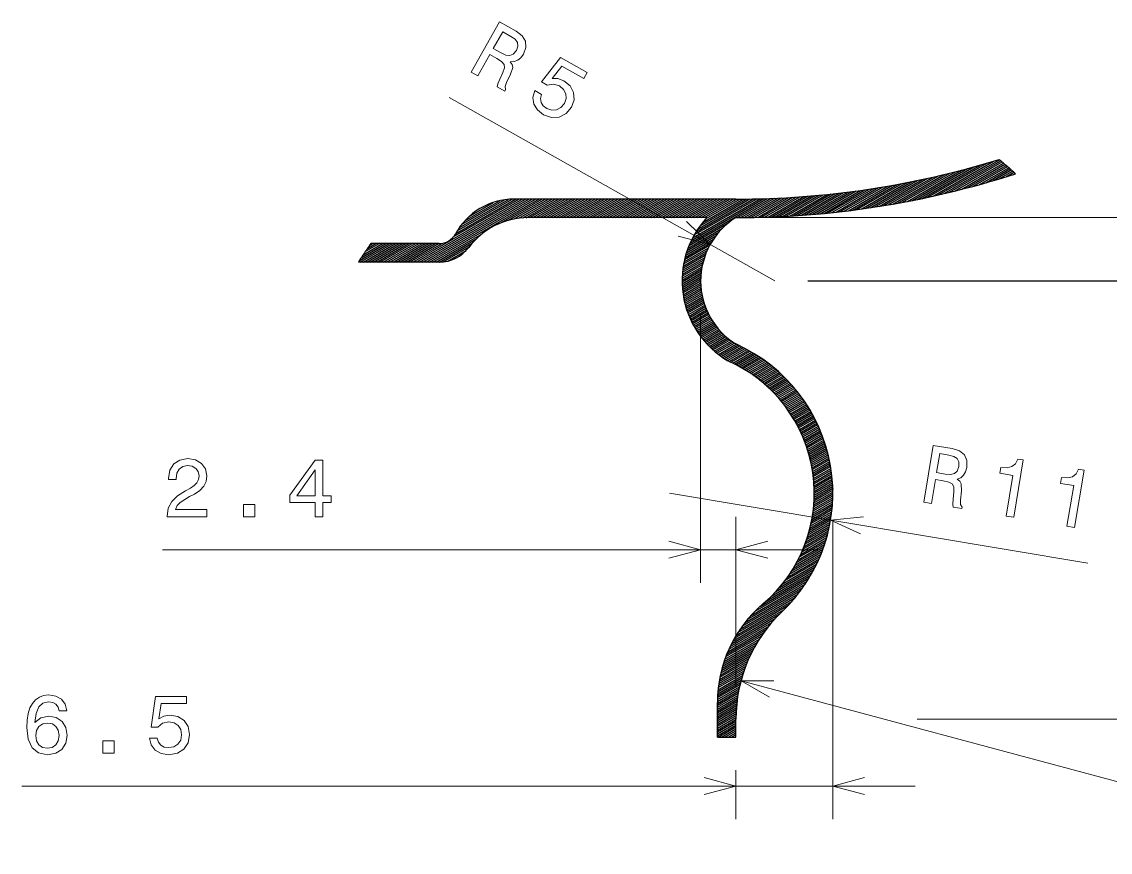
# Model space of a CAD drawing. Extents: x 25 to 410, y 10 to 284.
# Drawn here: x 284.3 to 350.3, y 74.7 to 125 of the extents above; entities that cross this region are included whole.
import ezdxf

# ---------------------------------------------------------------- set-up
doc = ezdxf.new("R2010")
doc.units = 0
doc.linetypes.add('DASHDOT', pattern=[18.5, 12, -3, 0.5, -3])
doc.layers.get('0').update_dxf_attribs({"linetype": 'CONTINUOUS'})
doc.layers.add('cotas', color=2, linetype='CONTINUOUS', lineweight=20)

msp = doc.modelspace()

# ---------------------------------------------------------------- linework, layer by layer
at = {"color": 7, "ltscale": 0.098629}
msp.add_line((338.572, 114.251), (341.988, 116.223), dxfattribs=at)
at = {"color": 7, "ltscale": 0.101001}
msp.add_line((338.879, 114.312), (342.378, 116.333), dxfattribs=at)
at = {"color": 7, "ltscale": 0.103259}
msp.add_line((339.197, 114.381), (342.774, 116.446), dxfattribs=at)
at = {"color": 7, "ltscale": 0.105909}
msp.add_line((339.52, 114.452), (343.189, 116.57), dxfattribs=at)
at = {"color": 7, "ltscale": 0.106564}
msp.add_line((339.843, 114.523), (343.534, 116.654), dxfattribs=at)
at = {"color": 7, "ltscale": 0.099203}
msp.add_line((340.18, 114.602), (343.616, 116.586), dxfattribs=at)
at = {"color": 7, "ltscale": 0.091748}
msp.add_line((340.52, 114.683), (343.698, 116.518), dxfattribs=at)
at = {"color": 7, "ltscale": 0.084227}
msp.add_line((340.862, 114.764), (343.779, 116.449), dxfattribs=at)
at = {"color": 7, "ltscale": 0.07619}
msp.add_line((341.221, 114.856), (343.86, 116.38), dxfattribs=at)
at = {"color": 7, "ltscale": 0.068131}
msp.add_line((341.581, 114.949), (343.941, 116.311), dxfattribs=at)
at = {"color": 7, "ltscale": 0.059758}
msp.add_line((341.951, 115.047), (344.021, 116.242), dxfattribs=at)
at = {"color": 7, "ltscale": 0.051036}
msp.add_line((342.333, 115.152), (344.101, 116.173), dxfattribs=at)
at = {"color": 7, "ltscale": 0.085004}
msp.add_line((336.239, 113.828), (339.184, 115.528), dxfattribs=at)
at = {"color": 7, "ltscale": 0.086442}
msp.add_line((336.52, 113.874), (339.514, 115.603), dxfattribs=at)
at = {"color": 7, "ltscale": 0.08788}
msp.add_line((336.8, 113.921), (339.844, 115.678), dxfattribs=at)
at = {"color": 7, "ltscale": 0.089516}
msp.add_line((337.081, 113.967), (340.182, 115.757), dxfattribs=at)
at = {"color": 7, "ltscale": 0.091096}
msp.add_line((337.374, 114.021), (340.529, 115.843), dxfattribs=at)
at = {"color": 7, "ltscale": 0.09267}
msp.add_line((337.667, 114.075), (340.877, 115.928), dxfattribs=at)
at = {"color": 7, "ltscale": 0.094742}
msp.add_line((337.96, 114.129), (341.242, 116.023), dxfattribs=at)
at = {"color": 7, "ltscale": 0.096568}
msp.add_line((338.264, 114.189), (341.61, 116.12), dxfattribs=at)
at = {"color": 7, "ltscale": 0.042258}
msp.add_line((342.716, 115.258), (344.18, 116.103), dxfattribs=at)
at = {"color": 7, "ltscale": 0.032795}
msp.add_line((343.123, 115.377), (344.259, 116.033), dxfattribs=at)
at = {"color": 7, "ltscale": 0.023329}
msp.add_line((343.529, 115.496), (344.338, 115.963), dxfattribs=at)
at = {"color": 7, "ltscale": 0.013156}
msp.add_line((343.96, 115.629), (344.416, 115.893), dxfattribs=at)
at = {"color": 7, "ltscale": 0.002832}
msp.add_line((344.395, 115.765), (344.493, 115.822), dxfattribs=at)
at = {"color": 7, "ltscale": 0.072453}
msp.add_line((333.143, 113.426), (335.652, 114.875), dxfattribs=at)
at = {"color": 7, "ltscale": 0.073408}
msp.add_line((333.386, 113.45), (335.928, 114.918), dxfattribs=at)
at = {"color": 7, "ltscale": 0.074197}
msp.add_line((333.634, 113.478), (336.204, 114.962), dxfattribs=at)
at = {"color": 7, "ltscale": 0.074987}
msp.add_line((333.883, 113.506), (336.48, 115.006), dxfattribs=at)
at = {"color": 7, "ltscale": 0.076071}
msp.add_line((334.131, 113.535), (336.767, 115.056), dxfattribs=at)
at = {"color": 7, "ltscale": 0.077047}
msp.add_line((334.385, 113.566), (337.054, 115.107), dxfattribs=at)
at = {"color": 7, "ltscale": 0.077893}
msp.add_line((334.644, 113.599), (337.342, 115.157), dxfattribs=at)
at = {"color": 7, "ltscale": 0.079032}
msp.add_line((334.902, 113.633), (337.64, 115.214), dxfattribs=at)
at = {"color": 7, "ltscale": 0.08025}
msp.add_line((335.16, 113.667), (337.94, 115.272), dxfattribs=at)
at = {"color": 7, "ltscale": 0.081202}
msp.add_line((335.428, 113.706), (338.241, 115.33), dxfattribs=at)
at = {"color": 7, "ltscale": 0.082459}
msp.add_line((335.697, 113.746), (338.553, 115.395), dxfattribs=at)
at = {"color": 7, "ltscale": 0.083779}
msp.add_line((335.966, 113.785), (338.868, 115.461), dxfattribs=at)
at = {"color": 7, "ltscale": 0.19125}
for p, q in [((307.975, 110.442), (314.6, 114.267)), ((308.175, 110.442), (314.8, 114.267)), ((308.375, 110.442), (315, 114.267)), ((308.775, 110.442), (315.4, 114.267)), ((308.975, 110.442), (315.6, 114.267))]:
    msp.add_line(p, q, dxfattribs=at)
at = {"color": 7, "ltscale": 0.191249}
msp.add_line((308.575, 110.442), (315.2, 114.267), dxfattribs=at)
at = {"color": 7, "ltscale": 0.114837}
msp.add_line((310.422, 111.97), (314.4, 114.267), dxfattribs=at)
at = {"color": 7, "ltscale": 0.105328}
msp.add_line((310.552, 112.161), (314.2, 114.267), dxfattribs=at)
at = {"color": 7, "ltscale": 0.09648}
msp.add_line((310.653, 112.335), (313.995, 114.264), dxfattribs=at)
at = {"color": 7, "ltscale": 0.086615}
msp.add_line((310.774, 112.52), (313.774, 114.252), dxfattribs=at)
at = {"color": 7, "ltscale": 0.075182}
msp.add_line((310.921, 112.72), (313.526, 114.224), dxfattribs=at)
at = {"color": 7, "ltscale": 0.072158}
msp.add_line((313.301, 112.824), (315.8, 114.267), dxfattribs=at)
at = {"color": 7, "ltscale": 0.064276}
msp.add_line((313.774, 112.982), (316, 114.267), dxfattribs=at)
at = {"color": 7, "ltscale": 0.336382}
msp.add_line((327.56, 114.267), (314.105, 114.267), dxfattribs=at)
at = {"color": 7, "ltscale": 0.060318}
msp.add_line((314.111, 113.061), (316.2, 114.267), dxfattribs=at)
at = {"color": 7, "ltscale": 0.058151}
msp.add_line((314.386, 113.104), (316.4, 114.267), dxfattribs=at)
at = {"color": 7, "ltscale": 0.056929}
msp.add_line((314.628, 113.129), (316.6, 114.267), dxfattribs=at)
at = {"color": 7, "ltscale": 0.056388}
msp.add_line((314.847, 113.139), (316.8, 114.267), dxfattribs=at)
at = {"color": 7, "ltscale": 0.05625}
for p, q in [((315.052, 113.142), (317, 114.267)), ((315.252, 113.142), (317.2, 114.267)), ((315.452, 113.142), (317.4, 114.267)), ((315.652, 113.142), (317.6, 114.267)), ((315.852, 113.142), (317.8, 114.267)), ((316.052, 113.142), (318, 114.267)), ((316.252, 113.142), (318.2, 114.267)), ((316.452, 113.142), (318.4, 114.267)), ((316.652, 113.142), (318.6, 114.267)), ((316.852, 113.142), (318.8, 114.267)), ((317.052, 113.142), (319, 114.267)), ((317.252, 113.142), (319.2, 114.267)), ((317.452, 113.142), (319.4, 114.267)), ((317.652, 113.142), (319.6, 114.267)), ((317.852, 113.142), (319.8, 114.267)), ((318.052, 113.142), (320, 114.267)), ((318.252, 113.142), (320.2, 114.267)), ((318.452, 113.142), (320.4, 114.267)), ((318.652, 113.142), (320.6, 114.267)), ((318.852, 113.142), (320.8, 114.267)), ((319.052, 113.142), (321, 114.267)), ((319.252, 113.142), (321.2, 114.267)), ((319.452, 113.142), (321.4, 114.267)), ((319.652, 113.142), (321.6, 114.267)), ((319.852, 113.142), (321.8, 114.267)), ((320.052, 113.142), (322, 114.267)), ((320.252, 113.142), (322.2, 114.267)), ((320.452, 113.142), (322.4, 114.267)), ((320.652, 113.142), (322.6, 114.267)), ((320.852, 113.142), (322.8, 114.267)), ((321.052, 113.142), (323, 114.267)), ((321.252, 113.142), (323.2, 114.267)), ((321.452, 113.142), (323.4, 114.267)), ((321.652, 113.142), (323.6, 114.267)), ((321.852, 113.142), (323.8, 114.267)), ((322.052, 113.142), (324, 114.267)), ((322.252, 113.142), (324.2, 114.267)), ((322.452, 113.142), (324.4, 114.267)), ((322.652, 113.142), (324.6, 114.267)), ((322.852, 113.142), (324.8, 114.267)), ((323.052, 113.142), (325, 114.267)), ((323.252, 113.142), (325.2, 114.267)), ((323.452, 113.142), (325.4, 114.267)), ((323.652, 113.142), (325.6, 114.267)), ((323.852, 113.142), (325.8, 114.267)), ((324.052, 113.142), (326, 114.267)), ((324.252, 113.142), (326.2, 114.267)), ((324.452, 113.142), (326.4, 114.267)), ((324.652, 113.142), (326.6, 114.267)), ((324.852, 113.142), (326.8, 114.267)), ((325.052, 113.142), (327, 114.267)), ((325.252, 113.142), (327.2, 114.267)), ((325.452, 113.142), (327.4, 114.267)), ((304.775, 110.442), (306.724, 111.567)), ((304.975, 110.442), (306.924, 111.567)), ((305.175, 110.442), (307.124, 111.567)), ((305.375, 110.442), (307.324, 111.567)), ((305.575, 110.442), (307.524, 111.567)), ((305.775, 110.442), (307.724, 111.567)), ((305.975, 110.442), (307.924, 111.567)), ((306.175, 110.442), (308.124, 111.567)), ((306.375, 110.442), (308.324, 111.567)), ((306.575, 110.442), (308.524, 111.567)), ((306.775, 110.442), (308.724, 111.567)), ((306.975, 110.442), (308.924, 111.567)), ((307.175, 110.442), (309.124, 111.567)), ((307.375, 110.442), (309.324, 111.567)), ((307.575, 110.442), (309.524, 111.567))]:
    msp.add_line(p, q, dxfattribs=at)
at = {"color": 7, "ltscale": 0.134923}
msp.add_line((324.785, 111.603), (329.459, 114.301), dxfattribs=at)
at = {"color": 7, "ltscale": 0.126722}
msp.add_line((324.858, 111.76), (329.247, 114.294), dxfattribs=at)
at = {"color": 7, "ltscale": 0.118308}
msp.add_line((324.94, 111.923), (329.038, 114.289), dxfattribs=at)
at = {"color": 7, "ltscale": 0.109583}
msp.add_line((325.033, 112.092), (328.829, 114.284), dxfattribs=at)
at = {"color": 7, "ltscale": 0.100583}
msp.add_line((325.136, 112.267), (328.62, 114.279), dxfattribs=at)
at = {"color": 7, "ltscale": 0.091194}
msp.add_line((325.254, 112.45), (328.413, 114.274), dxfattribs=at)
at = {"color": 7, "ltscale": 0.081331}
msp.add_line((325.392, 112.646), (328.21, 114.273), dxfattribs=at)
at = {"color": 7, "ltscale": 0.070798}
msp.add_line((325.554, 112.855), (328.007, 114.271), dxfattribs=at)
at = {"color": 7, "ltscale": 0.056267}
msp.add_line((325.652, 113.142), (327.601, 114.268), dxfattribs=at)
at = {"color": 7, "ltscale": 0.059296}
msp.add_line((325.75, 113.083), (327.804, 114.269), dxfattribs=at)
at = {"color": 7, "ltscale": 0.058358}
msp.add_line((327.653, 113.143), (329.675, 114.31), dxfattribs=at)
at = {"color": 7, "ltscale": 0.058717}
msp.add_line((327.856, 113.145), (329.89, 114.319), dxfattribs=at)
at = {"color": 7, "ltscale": 0.059076}
msp.add_line((328.059, 113.147), (330.106, 114.328), dxfattribs=at)
at = {"color": 7, "ltscale": 0.059493}
msp.add_line((328.262, 113.148), (330.323, 114.338), dxfattribs=at)
at = {"color": 7, "ltscale": 0.060053}
msp.add_line((328.465, 113.15), (330.546, 114.351), dxfattribs=at)
at = {"color": 7, "ltscale": 0.060474}
msp.add_line((328.673, 113.155), (330.768, 114.364), dxfattribs=at)
at = {"color": 7, "ltscale": 0.06085}
msp.add_line((328.883, 113.16), (330.991, 114.377), dxfattribs=at)
at = {"color": 7, "ltscale": 0.061278}
msp.add_line((329.092, 113.165), (331.215, 114.391), dxfattribs=at)
at = {"color": 7, "ltscale": 0.061865}
msp.add_line((329.301, 113.171), (331.445, 114.408), dxfattribs=at)
at = {"color": 7, "ltscale": 0.062419}
msp.add_line((329.512, 113.177), (331.674, 114.425), dxfattribs=at)
at = {"color": 7, "ltscale": 0.062811}
msp.add_line((329.728, 113.186), (331.904, 114.443), dxfattribs=at)
at = {"color": 7, "ltscale": 0.063282}
msp.add_line((329.944, 113.196), (332.137, 114.461), dxfattribs=at)
at = {"color": 7, "ltscale": 0.063902}
msp.add_line((330.161, 113.205), (332.374, 114.483), dxfattribs=at)
at = {"color": 7, "ltscale": 0.064521}
msp.add_line((330.377, 113.214), (332.612, 114.505), dxfattribs=at)
at = {"color": 7, "ltscale": 0.064984}
msp.add_line((330.599, 113.227), (332.85, 114.527), dxfattribs=at)
at = {"color": 7, "ltscale": 0.065536}
msp.add_line((330.822, 113.24), (333.092, 114.551), dxfattribs=at)
at = {"color": 7, "ltscale": 0.066192}
msp.add_line((331.045, 113.254), (333.338, 114.578), dxfattribs=at)
at = {"color": 7, "ltscale": 0.066847}
msp.add_line((331.269, 113.268), (333.585, 114.604), dxfattribs=at)
at = {"color": 7, "ltscale": 0.067396}
msp.add_line((331.496, 113.283), (333.831, 114.631), dxfattribs=at)
at = {"color": 7, "ltscale": 0.068077}
msp.add_line((331.727, 113.301), (334.086, 114.663), dxfattribs=at)
at = {"color": 7, "ltscale": 0.068772}
msp.add_line((331.958, 113.319), (334.341, 114.695), dxfattribs=at)
at = {"color": 7, "ltscale": 0.069467}
msp.add_line((332.19, 113.337), (334.596, 114.727), dxfattribs=at)
at = {"color": 7, "ltscale": 0.070206}
msp.add_line((332.424, 113.357), (334.856, 114.761), dxfattribs=at)
at = {"color": 7, "ltscale": 0.070946}
msp.add_line((332.663, 113.38), (335.121, 114.799), dxfattribs=at)
at = {"color": 7, "ltscale": 0.071686}
msp.add_line((332.903, 113.403), (335.386, 114.836), dxfattribs=at)
at = {"color": 7, "ltscale": 0.061182}
msp.add_line((311.116, 112.948), (313.235, 114.172), dxfattribs=at)
at = {"color": 7, "ltscale": 0.042342}
msp.add_line((311.389, 113.221), (312.855, 114.068), dxfattribs=at)
at = {"color": 7, "ltscale": 0.271049}
msp.add_line((325.802, 113.142), (314.96, 113.142), dxfattribs=at)
at = {"color": 7, "ltscale": 0.055305}
msp.add_line((324.607, 111.153), (326.522, 112.259), dxfattribs=at)
at = {"color": 7, "ltscale": 0.060493}
msp.add_line((324.661, 111.3), (326.756, 112.51), dxfattribs=at)
at = {"color": 7, "ltscale": 0.069634}
msp.add_line((324.717, 111.448), (327.13, 112.841), dxfattribs=at)
at = {"color": 7, "ltscale": 0.052216}
msp.add_line((304.715, 110.523), (306.524, 111.567), dxfattribs=at)
at = {"color": 7, "ltscale": 0.043033}
msp.add_line((304.833, 110.707), (306.324, 111.567), dxfattribs=at)
at = {"color": 7, "ltscale": 0.03375}
msp.add_line((304.955, 110.892), (306.124, 111.567), dxfattribs=at)
at = {"color": 7, "ltscale": 0.024359}
msp.add_line((305.08, 111.08), (305.924, 111.567), dxfattribs=at)
at = {"color": 7, "ltscale": 0.014855}
msp.add_line((305.209, 111.27), (305.724, 111.567), dxfattribs=at)
at = {"color": 7, "ltscale": 0.005232}
msp.add_line((305.343, 111.463), (305.524, 111.567), dxfattribs=at)
at = {"color": 7, "ltscale": 0.103601}
msp.add_line((309.56, 111.567), (305.416, 111.567), dxfattribs=at)
at = {"color": 7, "ltscale": 0.057088}
msp.add_line((307.775, 110.442), (309.753, 111.584), dxfattribs=at)
at = {"color": 7, "ltscale": 0.0864}
msp.add_line((309.175, 110.442), (312.168, 112.17), dxfattribs=at)
at = {"color": 7, "ltscale": 0.069785}
msp.add_line((309.375, 110.442), (311.793, 111.838), dxfattribs=at)
at = {"color": 7, "ltscale": 0.057271}
msp.add_line((309.576, 110.443), (311.56, 111.588), dxfattribs=at)
at = {"color": 7, "ltscale": 0.04623}
msp.add_line((324.48, 110.734), (326.081, 111.658), dxfattribs=at)
at = {"color": 7, "ltscale": 0.048646}
msp.add_line((324.517, 110.87), (326.202, 111.843), dxfattribs=at)
at = {"color": 7, "ltscale": 0.051537}
msp.add_line((324.56, 111.011), (326.345, 112.042), dxfattribs=at)
at = {"color": 7, "ltscale": 0.045719}
msp.add_line((309.798, 110.455), (311.382, 111.37), dxfattribs=at)
at = {"color": 7, "ltscale": 0.032048}
msp.add_line((310.083, 110.504), (311.193, 111.145), dxfattribs=at)
at = {"color": 7, "ltscale": 0.03996}
msp.add_line((324.369, 110.208), (325.753, 111.007), dxfattribs=at)
at = {"color": 7, "ltscale": 0.04126}
msp.add_line((324.39, 110.335), (325.819, 111.16), dxfattribs=at)
at = {"color": 7, "ltscale": 0.042693}
msp.add_line((324.417, 110.466), (325.896, 111.32), dxfattribs=at)
at = {"color": 7, "ltscale": 0.04435}
msp.add_line((324.446, 110.598), (325.982, 111.485), dxfattribs=at)
at = {"color": 7, "ltscale": 0.12241}
msp.add_line((309.56, 110.442), (304.664, 110.442), dxfattribs=at)
at = {"color": 7, "ltscale": 0.035469}
msp.add_line((324.304, 109.593), (325.533, 110.302), dxfattribs=at)
at = {"color": 7, "ltscale": 0.036167}
msp.add_line((324.311, 109.712), (325.564, 110.436), dxfattribs=at)
at = {"color": 7, "ltscale": 0.037022}
msp.add_line((324.321, 109.833), (325.603, 110.574), dxfattribs=at)
at = {"color": 7, "ltscale": 0.037821}
msp.add_line((324.334, 109.957), (325.645, 110.713), dxfattribs=at)
at = {"color": 7, "ltscale": 0.038931}
msp.add_line((324.348, 110.08), (325.697, 110.859), dxfattribs=at)
at = {"color": 7, "ltscale": 0.034193}
msp.add_line((324.297, 109.358), (325.482, 110.042), dxfattribs=at)
at = {"color": 7, "ltscale": 0.033646}
msp.add_line((324.297, 109.242), (325.462, 109.915), dxfattribs=at)
at = {"color": 7, "ltscale": 0.034808}
msp.add_line((324.298, 109.474), (325.504, 110.17), dxfattribs=at)
at = {"color": 7, "ltscale": 0.033142}
msp.add_line((324.3, 109.128), (325.448, 109.791), dxfattribs=at)
at = {"color": 7, "ltscale": 0.032632}
msp.add_line((324.305, 109.016), (325.435, 109.668), dxfattribs=at)
at = {"color": 7, "ltscale": 0.032272}
msp.add_line((324.311, 108.904), (325.429, 109.549), dxfattribs=at)
at = {"color": 7, "ltscale": 0.031786}
msp.add_line((324.321, 108.794), (325.422, 109.43), dxfattribs=at)
at = {"color": 7, "ltscale": 0.031493}
msp.add_line((324.331, 108.685), (325.422, 109.315), dxfattribs=at)
at = {"color": 7, "ltscale": 0.031117}
msp.add_line((324.345, 108.577), (325.423, 109.199), dxfattribs=at)
at = {"color": 7, "ltscale": 0.030809}
msp.add_line((324.36, 108.471), (325.428, 109.087), dxfattribs=at)
at = {"color": 7, "ltscale": 0.03056}
msp.add_line((324.376, 108.364), (325.435, 108.975), dxfattribs=at)
at = {"color": 7}
msp.add_line((331.92, 109.311), (371.465, 109.311), dxfattribs=at)
at = {"color": 7, "ltscale": 0.030235}
msp.add_line((324.396, 108.26), (325.444, 108.865), dxfattribs=at)
at = {"color": 7, "ltscale": 0.030019}
msp.add_line((324.417, 108.157), (325.457, 108.757), dxfattribs=at)
at = {"color": 7, "ltscale": 0.029773}
msp.add_line((324.438, 108.054), (325.47, 108.649), dxfattribs=at)
at = {"color": 7, "ltscale": 0.02957}
msp.add_line((324.464, 107.953), (325.488, 108.544), dxfattribs=at)
at = {"color": 7, "ltscale": 0.029382}
msp.add_line((324.489, 107.852), (325.507, 108.44), dxfattribs=at)
at = {"color": 7, "ltscale": 0.029205}
msp.add_line((324.517, 107.752), (325.528, 108.337), dxfattribs=at)
at = {"color": 7, "ltscale": 0.029042}
msp.add_line((324.547, 107.654), (325.553, 108.235), dxfattribs=at)
at = {"color": 7, "ltscale": 0.028878}
msp.add_line((324.577, 107.556), (325.577, 108.134), dxfattribs=at)
at = {"color": 7, "ltscale": 0.028774}
msp.add_line((324.61, 107.46), (325.607, 108.036), dxfattribs=at)
at = {"color": 7, "ltscale": 0.028634}
msp.add_line((324.645, 107.365), (325.637, 107.937), dxfattribs=at)
at = {"color": 7, "ltscale": 0.028549}
msp.add_line((324.68, 107.269), (325.669, 107.84), dxfattribs=at)
at = {"color": 7, "ltscale": 0.028455}
msp.add_line((324.718, 107.176), (325.704, 107.745), dxfattribs=at)
at = {"color": 7, "ltscale": 0.028337}
msp.add_line((324.757, 107.083), (325.739, 107.65), dxfattribs=at)
at = {"color": 7, "ltscale": 0.028332}
msp.add_line((324.797, 106.99), (325.778, 107.557), dxfattribs=at)
at = {"color": 7, "ltscale": 0.02824}
msp.add_line((324.84, 106.9), (325.818, 107.465), dxfattribs=at)
at = {"color": 7, "ltscale": 0.028165}
msp.add_line((324.884, 106.81), (325.86, 107.373), dxfattribs=at)
at = {"color": 7, "ltscale": 0.028202}
msp.add_line((324.928, 106.72), (325.905, 107.284), dxfattribs=at)
at = {"color": 7, "ltscale": 0.028122}
for p, q in [((324.976, 106.632), (325.95, 107.195)), ((330.864, 101.256), (331.838, 101.818))]:
    msp.add_line(p, q, dxfattribs=at)
at = {"color": 7, "ltscale": 0.028121}
msp.add_line((325.024, 106.545), (325.999, 107.107), dxfattribs=at)
at = {"color": 7, "ltscale": 0.02816}
msp.add_line((325.074, 106.457), (326.049, 107.021), dxfattribs=at)
at = {"color": 7, "ltscale": 0.0281}
msp.add_line((325.126, 106.372), (326.1, 106.934), dxfattribs=at)
at = {"color": 7, "ltscale": 0.028171}
msp.add_line((325.179, 106.287), (326.155, 106.851), dxfattribs=at)
at = {"color": 7, "ltscale": 0.028212}
msp.add_line((325.233, 106.203), (326.21, 106.767), dxfattribs=at)
at = {"color": 7, "ltscale": 0.02821}
msp.add_line((325.29, 106.121), (326.267, 106.685), dxfattribs=at)
at = {"color": 7, "ltscale": 0.028313}
msp.add_line((325.347, 106.038), (326.328, 106.604), dxfattribs=at)
at = {"color": 7, "ltscale": 0.028356}
msp.add_line((325.406, 105.957), (326.389, 106.524), dxfattribs=at)
at = {"color": 7, "ltscale": 0.028432}
msp.add_line((325.468, 105.877), (326.453, 106.445), dxfattribs=at)
at = {"color": 7, "ltscale": 0.028557}
for p, q in [((325.529, 105.797), (326.519, 106.368)), ((330.196, 102.14), (331.185, 102.711))]:
    msp.add_line(p, q, dxfattribs=at)
at = {"color": 7, "ltscale": 0.028612}
msp.add_line((325.594, 105.719), (326.585, 106.291), dxfattribs=at)
at = {"color": 7, "ltscale": 0.028759}
msp.add_line((325.66, 105.641), (326.656, 106.216), dxfattribs=at)
at = {"color": 7, "ltscale": 0.028905}
msp.add_line((325.726, 105.564), (326.727, 106.142), dxfattribs=at)
at = {"color": 7, "ltscale": 0.029028}
msp.add_line((325.796, 105.489), (326.801, 106.069), dxfattribs=at)
at = {"color": 7, "ltscale": 0.029197}
msp.add_line((325.866, 105.414), (326.878, 105.998), dxfattribs=at)
at = {"color": 7, "ltscale": 0.029373}
msp.add_line((325.937, 105.339), (326.954, 105.927), dxfattribs=at)
at = {"color": 7, "ltscale": 0.029566}
msp.add_line((326.013, 105.268), (327.037, 105.859), dxfattribs=at)
at = {"color": 7, "ltscale": 0.029762}
msp.add_line((326.088, 105.196), (327.119, 105.791), dxfattribs=at)
at = {"color": 7, "ltscale": 0.030018}
msp.add_line((326.165, 105.124), (327.204, 105.725), dxfattribs=at)
at = {"color": 7, "ltscale": 0.030242}
msp.add_line((326.245, 105.055), (327.293, 105.66), dxfattribs=at)
at = {"color": 7, "ltscale": 0.030495}
msp.add_line((326.325, 104.986), (327.382, 105.596), dxfattribs=at)
at = {"color": 7, "ltscale": 0.03082}
msp.add_line((326.408, 104.919), (327.476, 105.535), dxfattribs=at)
at = {"color": 7, "ltscale": 0.031079}
msp.add_line((326.494, 104.852), (327.57, 105.474), dxfattribs=at)
at = {"color": 7, "ltscale": 0.031678}
msp.add_line((326.579, 104.786), (327.676, 105.42), dxfattribs=at)
at = {"color": 7, "ltscale": 0.032225}
msp.add_line((326.669, 104.723), (327.785, 105.367), dxfattribs=at)
at = {"color": 7, "ltscale": 0.032751}
msp.add_line((326.76, 104.66), (327.894, 105.315), dxfattribs=at)
at = {"color": 7, "ltscale": 0.033236}
msp.add_line((326.852, 104.597), (328.003, 105.262), dxfattribs=at)
at = {"color": 7, "ltscale": 0.033558}
msp.add_line((326.948, 104.538), (328.111, 105.209), dxfattribs=at)
at = {"color": 7, "ltscale": 0.033728}
msp.add_line((327.044, 104.478), (328.213, 105.152), dxfattribs=at)
at = {"color": 7, "ltscale": 0.033611}
msp.add_line((327.151, 104.423), (328.315, 105.096), dxfattribs=at)
at = {"color": 7, "ltscale": 0.03339}
msp.add_line((327.26, 104.371), (328.417, 105.039), dxfattribs=at)
at = {"color": 7, "ltscale": 0.03317}
msp.add_line((327.37, 104.319), (328.519, 104.983), dxfattribs=at)
at = {"color": 7, "ltscale": 0.03286}
msp.add_line((327.48, 104.267), (328.618, 104.924), dxfattribs=at)
at = {"color": 7, "ltscale": 0.03257}
msp.add_line((327.586, 104.213), (328.714, 104.864), dxfattribs=at)
at = {"color": 7, "ltscale": 0.03237}
msp.add_line((327.688, 104.157), (328.809, 104.804), dxfattribs=at)
at = {"color": 7, "ltscale": 0.03217}
msp.add_line((327.791, 104.1), (328.905, 104.744), dxfattribs=at)
at = {"color": 7, "ltscale": 0.03197}
msp.add_line((327.893, 104.044), (329.001, 104.683), dxfattribs=at)
at = {"color": 7, "ltscale": 0.031713}
msp.add_line((327.995, 103.987), (329.093, 104.621), dxfattribs=at)
at = {"color": 7, "ltscale": 0.031529}
msp.add_line((328.091, 103.927), (329.183, 104.558), dxfattribs=at)
at = {"color": 7, "ltscale": 0.031347}
msp.add_line((328.187, 103.867), (329.272, 104.494), dxfattribs=at)
at = {"color": 7, "ltscale": 0.031165}
msp.add_line((328.283, 103.807), (329.362, 104.43), dxfattribs=at)
at = {"color": 7, "ltscale": 0.030982}
msp.add_line((328.379, 103.747), (329.452, 104.366), dxfattribs=at)
at = {"color": 7, "ltscale": 0.030846}
msp.add_line((328.47, 103.684), (329.538, 104.301), dxfattribs=at)
at = {"color": 7, "ltscale": 0.030677}
msp.add_line((328.56, 103.62), (329.622, 104.234), dxfattribs=at)
at = {"color": 7, "ltscale": 0.03051}
msp.add_line((328.649, 103.557), (329.706, 104.167), dxfattribs=at)
at = {"color": 7, "ltscale": 0.030342}
msp.add_line((328.739, 103.493), (329.79, 104.1), dxfattribs=at)
at = {"color": 7, "ltscale": 0.030197}
msp.add_line((328.828, 103.429), (329.874, 104.033), dxfattribs=at)
at = {"color": 7, "ltscale": 0.030139}
msp.add_line((328.912, 103.362), (329.956, 103.965), dxfattribs=at)
at = {"color": 7, "ltscale": 0.029985}
msp.add_line((328.996, 103.295), (330.035, 103.895), dxfattribs=at)
at = {"color": 7, "ltscale": 0.02983}
msp.add_line((329.08, 103.228), (330.113, 103.824), dxfattribs=at)
at = {"color": 7, "ltscale": 0.029674}
msp.add_line((329.164, 103.161), (330.191, 103.754), dxfattribs=at)
at = {"color": 7, "ltscale": 0.029585}
msp.add_line((329.245, 103.092), (330.27, 103.684), dxfattribs=at)
at = {"color": 7, "ltscale": 0.029576}
msp.add_line((329.323, 103.022), (330.348, 103.614), dxfattribs=at)
at = {"color": 7, "ltscale": 0.029431}
msp.add_line((329.401, 102.952), (330.421, 103.54), dxfattribs=at)
at = {"color": 7, "ltscale": 0.029287}
msp.add_line((329.48, 102.881), (330.494, 103.467), dxfattribs=at)
at = {"color": 7, "ltscale": 0.029141}
msp.add_line((329.558, 102.811), (330.567, 103.394), dxfattribs=at)
at = {"color": 7, "ltscale": 0.029089}
msp.add_line((329.633, 102.739), (330.641, 103.321), dxfattribs=at)
at = {"color": 7, "ltscale": 0.029101}
msp.add_line((329.706, 102.665), (330.714, 103.247), dxfattribs=at)
at = {"color": 7, "ltscale": 0.029002}
msp.add_line((329.778, 102.592), (330.783, 103.172), dxfattribs=at)
at = {"color": 7, "ltscale": 0.028866}
msp.add_line((329.851, 102.519), (330.851, 103.096), dxfattribs=at)
at = {"color": 7, "ltscale": 0.02873}
msp.add_line((329.924, 102.445), (330.919, 103.02), dxfattribs=at)
at = {"color": 7, "ltscale": 0.028699}
msp.add_line((329.993, 102.37), (330.987, 102.944), dxfattribs=at)
at = {"color": 7, "ltscale": 0.028717}
msp.add_line((330.061, 102.293), (331.055, 102.867), dxfattribs=at)
at = {"color": 7, "ltscale": 0.028684}
msp.add_line((330.128, 102.217), (331.122, 102.79), dxfattribs=at)
at = {"color": 7, "ltscale": 0.028429}
msp.add_line((330.263, 102.064), (331.248, 102.632), dxfattribs=at)
at = {"color": 7, "ltscale": 0.028406}
msp.add_line((330.327, 101.985), (331.311, 102.553), dxfattribs=at)
at = {"color": 7, "ltscale": 0.028428}
msp.add_line((330.389, 101.905), (331.374, 102.474), dxfattribs=at)
at = {"color": 7, "ltscale": 0.028449}
msp.add_line((330.451, 101.826), (331.437, 102.395), dxfattribs=at)
at = {"color": 7, "ltscale": 0.028348}
msp.add_line((330.514, 101.746), (331.496, 102.313), dxfattribs=at)
at = {"color": 7, "ltscale": 0.028228}
msp.add_line((330.576, 101.667), (331.554, 102.231), dxfattribs=at)
at = {"color": 7, "ltscale": 0.028208}
msp.add_line((330.635, 101.585), (331.612, 102.15), dxfattribs=at)
at = {"color": 7, "ltscale": 0.028233}
msp.add_line((330.692, 101.503), (331.67, 102.068), dxfattribs=at)
at = {"color": 7, "ltscale": 0.028259}
msp.add_line((330.749, 101.421), (331.728, 101.986), dxfattribs=at)
at = {"color": 7, "ltscale": 0.028237}
msp.add_line((330.807, 101.338), (331.785, 101.903), dxfattribs=at)
at = {"color": 7, "ltscale": 0.028098}
msp.add_line((330.918, 101.172), (331.891, 101.733), dxfattribs=at)
at = {"color": 7, "ltscale": 0.028128}
msp.add_line((330.97, 101.086), (331.945, 101.649), dxfattribs=at)
at = {"color": 7, "ltscale": 0.028158}
msp.add_line((331.022, 101.001), (331.998, 101.564), dxfattribs=at)
at = {"color": 7, "ltscale": 0.028187}
msp.add_line((331.075, 100.916), (332.051, 101.479), dxfattribs=at)
at = {"color": 7, "ltscale": 0.028107}
msp.add_line((331.127, 100.83), (332.101, 101.392), dxfattribs=at)
at = {"color": 7, "ltscale": 0.028077}
msp.add_line((331.176, 100.743), (332.149, 101.305), dxfattribs=at)
at = {"color": 7, "ltscale": 0.028112}
msp.add_line((331.224, 100.655), (332.197, 101.217), dxfattribs=at)
at = {"color": 7, "ltscale": 0.028146}
msp.add_line((331.271, 100.567), (332.246, 101.13), dxfattribs=at)
at = {"color": 7, "ltscale": 0.028181}
msp.add_line((331.318, 100.479), (332.294, 101.042), dxfattribs=at)
at = {"color": 7, "ltscale": 0.028179}
msp.add_line((331.365, 100.391), (332.341, 100.954), dxfattribs=at)
at = {"color": 7, "ltscale": 0.028145}
msp.add_line((331.41, 100.301), (332.385, 100.864), dxfattribs=at)
at = {"color": 7, "ltscale": 0.028184}
msp.add_line((331.452, 100.21), (332.428, 100.773), dxfattribs=at)
at = {"color": 7, "ltscale": 0.028222}
msp.add_line((331.494, 100.119), (332.472, 100.683), dxfattribs=at)
at = {"color": 7, "ltscale": 0.028262}
msp.add_line((331.537, 100.028), (332.516, 100.593), dxfattribs=at)
at = {"color": 7, "ltscale": 0.028301}
msp.add_line((331.579, 99.936), (332.559, 100.502), dxfattribs=at)
at = {"color": 7, "ltscale": 0.028302}
msp.add_line((331.619, 99.844), (332.599, 100.41), dxfattribs=at)
at = {"color": 7, "ltscale": 0.028347}
msp.add_line((331.656, 99.75), (332.638, 100.317), dxfattribs=at)
at = {"color": 7, "ltscale": 0.02839}
msp.add_line((331.693, 99.656), (332.676, 100.224), dxfattribs=at)
at = {"color": 7, "ltscale": 0.028435}
msp.add_line((331.73, 99.562), (332.715, 100.131), dxfattribs=at)
at = {"color": 7, "ltscale": 0.028479}
msp.add_line((331.767, 99.468), (332.754, 100.037), dxfattribs=at)
at = {"color": 7, "ltscale": 0.028553}
msp.add_line((331.802, 99.373), (332.791, 99.944), dxfattribs=at)
at = {"color": 7, "ltscale": 0.028603}
msp.add_line((331.834, 99.276), (332.825, 99.848), dxfattribs=at)
at = {"color": 7, "ltscale": 0.028653}
msp.add_line((331.866, 99.178), (332.859, 99.752), dxfattribs=at)
at = {"color": 7, "ltscale": 0.028703}
msp.add_line((331.898, 99.081), (332.892, 99.656), dxfattribs=at)
at = {"color": 7, "ltscale": 0.028753}
msp.add_line((331.93, 98.984), (332.926, 99.56), dxfattribs=at)
at = {"color": 7, "ltscale": 0.028873}
msp.add_line((331.959, 98.886), (332.96, 99.463), dxfattribs=at)
at = {"color": 7, "ltscale": 0.028961}
msp.add_line((331.986, 98.786), (332.989, 99.365), dxfattribs=at)
at = {"color": 7, "ltscale": 0.029016}
msp.add_line((332.013, 98.686), (333.018, 99.266), dxfattribs=at)
at = {"color": 7, "ltscale": 0.029073}
msp.add_line((332.039, 98.586), (333.046, 99.167), dxfattribs=at)
at = {"color": 7, "ltscale": 0.029128}
msp.add_line((332.066, 98.486), (333.075, 99.068), dxfattribs=at)
at = {"color": 7, "ltscale": 0.029273}
msp.add_line((332.09, 98.384), (333.104, 98.969), dxfattribs=at)
at = {"color": 7, "ltscale": 0.029426}
msp.add_line((332.111, 98.281), (333.13, 98.869), dxfattribs=at)
at = {"color": 7, "ltscale": 0.029488}
msp.add_line((332.132, 98.177), (333.154, 98.767), dxfattribs=at)
at = {"color": 7, "ltscale": 0.029551}
msp.add_line((332.153, 98.074), (333.177, 98.665), dxfattribs=at)
at = {"color": 7, "ltscale": 0.029615}
msp.add_line((332.174, 97.971), (333.2, 98.563), dxfattribs=at)
at = {"color": 7, "ltscale": 0.0298}
msp.add_line((332.191, 97.865), (333.224, 98.461), dxfattribs=at)
at = {"color": 7, "ltscale": 0.030011}
msp.add_line((332.207, 97.759), (333.246, 98.359), dxfattribs=at)
at = {"color": 7, "ltscale": 0.030081}
msp.add_line((332.222, 97.652), (333.264, 98.254), dxfattribs=at)
at = {"color": 7, "ltscale": 0.030151}
msp.add_line((332.238, 97.546), (333.282, 98.149), dxfattribs=at)
at = {"color": 7, "ltscale": 0.030228}
msp.add_line((332.253, 97.439), (333.3, 98.044), dxfattribs=at)
at = {"color": 7, "ltscale": 0.03047}
msp.add_line((332.263, 97.329), (333.318, 97.939), dxfattribs=at)
at = {"color": 7, "ltscale": 0.030713}
msp.add_line((332.272, 97.219), (333.336, 97.833), dxfattribs=at)
at = {"color": 7, "ltscale": 0.030807}
msp.add_line((332.282, 97.109), (333.349, 97.725), dxfattribs=at)
at = {"color": 7, "ltscale": 0.030887}
msp.add_line((332.291, 96.999), (333.361, 97.617), dxfattribs=at)
at = {"color": 7, "ltscale": 0.031046}
msp.add_line((332.298, 96.888), (333.374, 97.509), dxfattribs=at)
at = {"color": 7, "ltscale": 0.031307}
msp.add_line((332.302, 96.774), (333.386, 97.4), dxfattribs=at)
at = {"color": 7, "ltscale": 0.031567}
msp.add_line((332.305, 96.661), (333.398, 97.292), dxfattribs=at)
at = {"color": 7, "ltscale": 0.031687}
msp.add_line((332.308, 96.547), (333.406, 97.181), dxfattribs=at)
at = {"color": 7, "ltscale": 0.031777}
msp.add_line((332.311, 96.433), (333.412, 97.069), dxfattribs=at)
at = {"color": 7, "ltscale": 0.033293}
msp.add_line((332.279, 95.722), (333.433, 96.388), dxfattribs=at)
at = {"color": 7, "ltscale": 0.032983}
msp.add_line((332.29, 95.844), (333.433, 96.503), dxfattribs=at)
at = {"color": 7, "ltscale": 0.032746}
msp.add_line((332.298, 95.964), (333.432, 96.619), dxfattribs=at)
at = {"color": 7, "ltscale": 0.032621}
msp.add_line((332.301, 96.081), (333.431, 96.734), dxfattribs=at)
at = {"color": 7, "ltscale": 0.032337}
msp.add_line((332.305, 96.199), (333.425, 96.845), dxfattribs=at)
at = {"color": 7, "ltscale": 0.032055}
msp.add_line((332.308, 96.316), (333.419, 96.957), dxfattribs=at)
at = {"color": 7, "ltscale": 0.034807}
msp.add_line((332.207, 95.103), (333.413, 95.799), dxfattribs=at)
at = {"color": 7, "ltscale": 0.034465}
msp.add_line((332.226, 95.229), (333.419, 95.918), dxfattribs=at)
at = {"color": 7, "ltscale": 0.034125}
msp.add_line((332.244, 95.355), (333.426, 96.038), dxfattribs=at)
at = {"color": 7, "ltscale": 0.033897}
msp.add_line((332.258, 95.479), (333.433, 96.157), dxfattribs=at)
at = {"color": 7, "ltscale": 0.033601}
msp.add_line((332.269, 95.601), (333.433, 96.273), dxfattribs=at)
at = {"color": 7, "ltscale": 0.037241}
msp.add_line((332.052, 94.321), (333.342, 95.065), dxfattribs=at)
at = {"color": 7, "ltscale": 0.036665}
msp.add_line((332.086, 94.456), (333.356, 95.189), dxfattribs=at)
at = {"color": 7, "ltscale": 0.036285}
msp.add_line((332.112, 94.587), (333.369, 95.312), dxfattribs=at)
at = {"color": 7, "ltscale": 0.035906}
msp.add_line((332.139, 94.717), (333.383, 95.436), dxfattribs=at)
at = {"color": 7, "ltscale": 0.035526}
msp.add_line((332.166, 94.848), (333.397, 95.559), dxfattribs=at)
at = {"color": 7, "ltscale": 0.035147}
msp.add_line((332.189, 94.977), (333.406, 95.68), dxfattribs=at)
at = {"color": 7, "ltscale": 0.039864}
msp.add_line((331.848, 93.625), (333.229, 94.423), dxfattribs=at)
at = {"color": 7, "ltscale": 0.039301}
msp.add_line((331.895, 93.768), (333.256, 94.554), dxfattribs=at)
at = {"color": 7, "ltscale": 0.038569}
msp.add_line((331.942, 93.911), (333.278, 94.682), dxfattribs=at)
at = {"color": 7, "ltscale": 0.038102}
msp.add_line((331.979, 94.048), (333.299, 94.81), dxfattribs=at)
at = {"color": 7, "ltscale": 0.037675}
msp.add_line((332.016, 94.184), (333.321, 94.938), dxfattribs=at)
at = {"color": 7, "ltscale": 0.043394}
msp.add_line((331.56, 92.882), (333.063, 93.75), dxfattribs=at)
at = {"color": 7, "ltscale": 0.042594}
msp.add_line((331.627, 93.036), (333.103, 93.888), dxfattribs=at)
at = {"color": 7, "ltscale": 0.041931}
msp.add_line((331.686, 93.186), (333.139, 94.024), dxfattribs=at)
at = {"color": 7, "ltscale": 0.041097}
msp.add_line((331.745, 93.335), (333.169, 94.157), dxfattribs=at)
at = {"color": 7, "ltscale": 0.04035}
msp.add_line((331.801, 93.483), (333.199, 94.29), dxfattribs=at)
at = {"color": 7, "ltscale": 0.047497}
msp.add_line((331.24, 92.236), (332.886, 93.186), dxfattribs=at)
at = {"color": 7, "ltscale": 0.046367}
msp.add_line((331.33, 92.403), (332.936, 93.33), dxfattribs=at)
at = {"color": 7, "ltscale": 0.04532}
msp.add_line((331.414, 92.567), (332.984, 93.473), dxfattribs=at)
at = {"color": 7, "ltscale": 0.044357}
msp.add_line((331.487, 92.724), (333.023, 93.611), dxfattribs=at)
at = {"color": 7, "ltscale": 0.055453}
msp.add_line((330.676, 91.332), (332.596, 92.441), dxfattribs=at)
at = {"color": 7, "ltscale": 0.053391}
msp.add_line((330.809, 91.525), (332.659, 92.593), dxfattribs=at)
at = {"color": 7, "ltscale": 0.051632}
msp.add_line((330.933, 91.711), (332.721, 92.744), dxfattribs=at)
at = {"color": 7, "ltscale": 0.050279}
msp.add_line((331.042, 91.89), (332.784, 92.896), dxfattribs=at)
at = {"color": 7, "ltscale": 0.048641}
msp.add_line((331.151, 92.068), (332.836, 93.041), dxfattribs=at)
at = {"color": 7, "ltscale": 0.066815}
msp.add_line((329.969, 90.462), (332.284, 91.799), dxfattribs=at)
at = {"color": 7, "ltscale": 0.063338}
msp.add_line((330.176, 90.697), (332.37, 91.964), dxfattribs=at)
at = {"color": 7, "ltscale": 0.060144}
msp.add_line((330.363, 90.921), (332.447, 92.124), dxfattribs=at)
at = {"color": 7, "ltscale": 0.057581}
msp.add_line((330.529, 91.132), (332.523, 92.283), dxfattribs=at)
at = {"color": 7, "ltscale": 0.091212}
msp.add_line((328.717, 89.278), (331.877, 91.102), dxfattribs=at)
at = {"color": 7, "ltscale": 0.085573}
msp.add_line((329.025, 89.571), (331.99, 91.282), dxfattribs=at)
at = {"color": 7, "ltscale": 0.078166}
msp.add_line((329.39, 89.897), (332.098, 91.46), dxfattribs=at)
at = {"color": 7, "ltscale": 0.071662}
msp.add_line((329.708, 90.196), (332.191, 91.629), dxfattribs=at)
at = {"color": 7, "ltscale": 0.097681}
msp.add_line((328.101, 88.575), (331.485, 90.529), dxfattribs=at)
at = {"color": 7, "ltscale": 0.096626}
msp.add_line((328.275, 88.791), (331.622, 90.724), dxfattribs=at)
at = {"color": 7, "ltscale": 0.094804}
msp.add_line((328.476, 89.023), (331.76, 90.919), dxfattribs=at)
at = {"color": 7, "ltscale": 0.094231}
msp.add_line((327.685, 87.989), (330.95, 89.874), dxfattribs=at)
at = {"color": 7, "ltscale": 0.096559}
msp.add_line((327.807, 88.175), (331.152, 90.106), dxfattribs=at)
at = {"color": 7, "ltscale": 0.097444}
msp.add_line((327.945, 88.37), (331.321, 90.319), dxfattribs=at)
at = {"color": 7, "ltscale": 0.086496}
msp.add_line((327.47, 87.634), (330.466, 89.364), dxfattribs=at)
at = {"color": 7, "ltscale": 0.09138}
msp.add_line((327.571, 87.807), (330.736, 89.635), dxfattribs=at)
at = {"color": 7, "ltscale": 0.072831}
msp.add_line((327.209, 87.137), (329.732, 88.593), dxfattribs=at)
at = {"color": 7, "ltscale": 0.076623}
msp.add_line((327.289, 87.299), (329.944, 88.831), dxfattribs=at)
at = {"color": 7, "ltscale": 0.081306}
msp.add_line((327.375, 87.464), (330.192, 89.09), dxfattribs=at)
at = {"color": 7, "ltscale": 0.064407}
msp.add_line((327.006, 86.673), (329.237, 87.961), dxfattribs=at)
at = {"color": 7, "ltscale": 0.066825}
msp.add_line((327.067, 86.824), (329.382, 88.161), dxfattribs=at)
at = {"color": 7, "ltscale": 0.069547}
msp.add_line((327.136, 86.979), (329.546, 88.37), dxfattribs=at)
at = {"color": 7, "ltscale": 0.056752}
msp.add_line((326.798, 86.091), (328.764, 87.226), dxfattribs=at)
at = {"color": 7, "ltscale": 0.058458}
msp.add_line((326.842, 86.232), (328.867, 87.401), dxfattribs=at)
at = {"color": 7, "ltscale": 0.060231}
msp.add_line((326.894, 86.377), (328.98, 87.582), dxfattribs=at)
at = {"color": 7, "ltscale": 0.062199}
msp.add_line((326.946, 86.523), (329.1, 87.767), dxfattribs=at)
at = {"color": 7, "ltscale": 0.05118}
msp.add_line((326.646, 85.541), (328.419, 86.565), dxfattribs=at)
at = {"color": 7, "ltscale": 0.052394}
msp.add_line((326.68, 85.677), (328.495, 86.725), dxfattribs=at)
at = {"color": 7, "ltscale": 0.053789}
msp.add_line((326.715, 85.812), (328.578, 86.888), dxfattribs=at)
at = {"color": 7, "ltscale": 0.055217}
msp.add_line((326.755, 85.951), (328.668, 87.055), dxfattribs=at)
at = {"color": 7, "ltscale": 0.046625}
msp.add_line((326.543, 85.02), (328.158, 85.952), dxfattribs=at)
at = {"color": 7, "ltscale": 0.047653}
msp.add_line((326.563, 85.147), (328.214, 86.1), dxfattribs=at)
at = {"color": 7, "ltscale": 0.048782}
msp.add_line((326.59, 85.278), (328.279, 86.254), dxfattribs=at)
at = {"color": 7, "ltscale": 0.049895}
msp.add_line((326.617, 85.409), (328.345, 86.407), dxfattribs=at)
at = {"color": 7, "ltscale": 0.041951}
msp.add_line((326.464, 84.397), (327.917, 85.236), dxfattribs=at)
at = {"color": 7, "ltscale": 0.042755}
msp.add_line((326.475, 84.519), (327.957, 85.374), dxfattribs=at)
at = {"color": 7, "ltscale": 0.043702}
msp.add_line((326.49, 84.643), (328.004, 85.517), dxfattribs=at)
at = {"color": 7, "ltscale": 0.044658}
msp.add_line((326.504, 84.767), (328.051, 85.66), dxfattribs=at)
at = {"color": 7, "ltscale": 0.045598}
msp.add_line((326.522, 84.893), (328.102, 85.805), dxfattribs=at)
at = {"color": 7, "ltscale": 0.037891}
msp.add_line((326.437, 83.804), (327.749, 84.562), dxfattribs=at)
at = {"color": 7, "ltscale": 0.038624}
msp.add_line((326.439, 83.921), (327.777, 84.694), dxfattribs=at)
at = {"color": 7, "ltscale": 0.039471}
msp.add_line((326.442, 84.038), (327.809, 84.827), dxfattribs=at)
at = {"color": 7, "ltscale": 0.040235}
msp.add_line((326.448, 84.157), (327.841, 84.961), dxfattribs=at)
at = {"color": 7, "ltscale": 0.041053}
msp.add_line((326.456, 84.277), (327.878, 85.098), dxfattribs=at)
at = {"color": 7, "ltscale": 0.037206}
msp.add_line((326.435, 83.688), (327.724, 84.432), dxfattribs=at)
at = {"color": 7, "ltscale": 0.036477}
msp.add_line((326.435, 83.572), (327.699, 84.302), dxfattribs=at)
at = {"color": 7, "ltscale": 0.035871}
msp.add_line((326.435, 83.457), (327.678, 84.174), dxfattribs=at)
at = {"color": 7, "ltscale": 0.035322}
msp.add_line((326.435, 83.341), (327.659, 84.048), dxfattribs=at)
at = {"color": 7, "ltscale": 0.034773}
msp.add_line((326.435, 83.226), (327.64, 83.921), dxfattribs=at)
at = {"color": 7, "ltscale": 0.03434}
msp.add_line((326.435, 83.11), (327.625, 83.797), dxfattribs=at)
at = {"color": 7, "ltscale": 0.052317}
msp.add_line((326.435, 81.642), (326.435, 83.735), dxfattribs=at)
at = {"color": 7, "ltscale": 0.033959}
msp.add_line((326.435, 82.995), (327.611, 83.674), dxfattribs=at)
at = {"color": 7, "ltscale": 0.033578}
msp.add_line((326.435, 82.879), (327.598, 83.551), dxfattribs=at)
at = {"color": 7, "ltscale": 0.033291}
msp.add_line((326.435, 82.764), (327.588, 83.43), dxfattribs=at)
at = {"color": 7, "ltscale": 0.033069}
msp.add_line((326.435, 82.648), (327.581, 83.31), dxfattribs=at)
at = {"color": 7, "ltscale": 0.032847}
msp.add_line((326.435, 82.533), (327.573, 83.19), dxfattribs=at)
at = {"color": 7, "ltscale": 0.032684}
msp.add_line((326.435, 82.417), (327.567, 83.071), dxfattribs=at)
at = {"color": 7, "ltscale": 0.032611}
msp.add_line((326.435, 82.302), (327.565, 82.954), dxfattribs=at)
at = {"color": 7, "ltscale": 0.032539}
msp.add_line((326.435, 82.187), (327.562, 82.837), dxfattribs=at)
at = {"color": 7, "ltscale": 0.032477}
for p, q in [((326.435, 82.071), (327.56, 82.721)), ((326.435, 81.956), (327.56, 82.605)), ((326.435, 81.84), (327.56, 82.49))]:
    msp.add_line(p, q, dxfattribs=at)
at = {"color": 7, "ltscale": 0.027267}
msp.add_line((327.56, 81.642), (327.56, 82.733), dxfattribs=at)
at = {"color": 7, "ltscale": 0.032476}
msp.add_line((326.435, 81.725), (327.56, 82.374), dxfattribs=at)
at = {"color": 7, "ltscale": 0.030823}
msp.add_line((326.492, 81.642), (327.56, 82.259), dxfattribs=at)
at = {"color": 7, "ltscale": 0.02505}
msp.add_line((326.692, 81.642), (327.56, 82.143), dxfattribs=at)
at = {"color": 7, "ltscale": 0.019276}
msp.add_line((326.892, 81.642), (327.56, 82.028), dxfattribs=at)
at = {"color": 7, "ltscale": 0.013502}
msp.add_line((327.092, 81.642), (327.56, 81.912), dxfattribs=at)
at = {"color": 7, "ltscale": 0.028125}
msp.add_line((326.435, 81.642), (327.56, 81.642), dxfattribs=at)
at = {"color": 7, "ltscale": 0.007729}
msp.add_line((327.292, 81.642), (327.56, 81.797), dxfattribs=at)
at = {"color": 7, "ltscale": 0.001956}
msp.add_line((327.492, 81.642), (327.56, 81.681), dxfattribs=at)
at = {"color": 7}
for centre, radius, start, end in [((327.56, 168.498), 54.231, 270.00008, 287.11248), ((327.56, 168.498), 55.356, 270.00008, 287.83575), ((314.105, 110.217), 4.05, 90.00007, 151.42805), ((314.96, 108.642), 4.5, 90.00004, 143.13007), ((329.92, 109.311), 5.625, 137.06936, 239.55023), ((329.92, 109.311), 4.5, 121.63664, 238.78298), ((309.56, 112.692), 1.125, 270.00007, 331.42806), ((309.56, 112.692), 2.25, 270.00003, 323.13007), ((323.537, 96.43), 9.9, 313.55684, 65.842), ((323.537, 96.43), 8.775, 310.32007, 66.25617), ((334.31, 83.735), 7.875, 130.32016, 179.99994), ((336.56, 82.733), 9, 133.55688, 179.99992)]:
    msp.add_arc(centre, radius, start, end, dxfattribs=at)
at = {"color": 7, "linetype": 'DASHDOT'}
for start, end in [(47.61598, 50.50117), (144.74919, 147.70602)]:
    msp.add_arc((326.835, 96.43), 26.228, start, end, dxfattribs=at)
at = {"color": 7}
for p in [(325.42, 109.33), (333.433, 96.705)]:
    msp.add_point(p, dxfattribs=at)
at = {"layer": 'cotas'}
for p, q in [((329.92, 109.311), (310.178, 120.42)), ((327.802, 113.142), (371.465, 113.142)), ((331.92, 109.311), (377.84, 109.311)), ((323.537, 96.43), (348.894, 92.196)), ((292.786, 93.008), (332.56, 93.008)), ((327.868, 85.066), (366.623, 74.664)), ((338.56, 82.733), (377.84, 82.733)), ((284.252, 78.676), (338.433, 78.676))]:
    msp.add_line(p, q, dxfattribs=at)
at = {"layer": 'cotas', "ltscale": 0.408061}
msp.add_line((325.42, 107.33), (325.42, 91.008), dxfattribs=at)
at = {"layer": 'cotas', "ltscale": 0.256871}
msp.add_line((327.56, 84.733), (327.56, 95.008), dxfattribs=at)
at = {"layer": 'cotas', "ltscale": 0.450728}
msp.add_line((333.433, 94.705), (333.433, 76.676), dxfattribs=at)
at = {"layer": 'cotas', "ltscale": 0.074159}
msp.add_line((327.56, 79.642), (327.56, 76.676), dxfattribs=at)
at = {"layer": 'cotas'}
for points in [[(311.502, 121.97), (311.911, 121.74), (312.635, 123.028), (313.053, 122.793), (313.353, 122.606), (313.512, 122.436), (313.536, 122.232), (313.434, 121.948), (313.233, 121.54), (313.114, 121.265), (313.08, 121.082), (313.541, 120.822), (313.588, 120.906), (313.557, 121.086), (313.65, 121.334), (313.896, 121.844), (314.027, 122.25), (313.99, 122.422), (313.879, 122.594), (314.116, 122.605), (314.326, 122.69), (314.514, 122.839), (314.671, 123.057), (314.818, 123.461), (314.798, 123.836), (314.601, 124.167), (314.238, 124.446), (313.218, 125.02)], [(313.914, 124.137), (314.167, 123.96), (314.309, 123.77), (314.341, 123.549), (314.244, 123.285), (314.057, 123.055), (313.852, 122.968), (313.605, 123.003), (313.316, 123.137), (312.846, 123.401), (313.417, 124.416)], [(315.357, 120.848), (315.251, 120.433), (315.308, 120.031), (315.526, 119.677), (315.893, 119.383), (316.381, 119.213), (316.85, 119.233), (317.262, 119.452), (317.593, 119.844), (317.749, 120.295), (317.718, 120.735), (317.505, 121.127), (317.12, 121.441), (316.761, 121.574), (316.425, 121.573), (317.01, 122.325), (318.346, 121.573), (318.549, 121.934), (316.918, 122.851), (315.767, 121.37), (316.118, 121.172), (316.489, 121.235), (316.857, 121.127), (317.111, 120.92), (317.247, 120.658), (317.262, 120.366), (317.155, 120.062), (316.95, 119.813), (316.689, 119.676), (316.397, 119.661), (316.092, 119.769), (315.877, 119.931), (315.753, 120.133), (315.711, 120.366), (315.766, 120.618)], [(338.95, 95.884), (339.413, 95.807), (339.656, 97.264), (340.129, 97.185), (340.475, 97.112), (340.682, 97.006), (340.774, 96.822), (340.775, 96.52), (340.725, 96.068), (340.706, 95.77), (340.736, 95.586), (341.259, 95.499), (341.274, 95.593), (341.183, 95.751), (341.187, 96.017), (341.245, 96.58), (341.229, 97.007), (341.136, 97.155), (340.973, 97.28), (341.193, 97.371), (341.361, 97.522), (341.487, 97.725), (341.561, 97.984), (341.561, 98.414), (341.415, 98.76), (341.118, 99.004), (340.681, 99.143), (339.527, 99.336)], [(293.074, 95.008), (295.479, 95.008), (295.479, 95.441), (293.578, 95.441), (293.684, 95.679), (293.865, 95.875), (294.425, 96.233), (294.723, 96.385), (295.056, 96.601), (295.293, 96.854), (295.429, 97.151), (295.479, 97.489), (295.393, 97.913), (295.156, 98.245), (294.793, 98.457), (294.324, 98.533), (293.84, 98.447), (293.472, 98.21), (293.235, 97.832), (293.154, 97.333), (293.154, 97.262), (293.613, 97.262), (293.613, 97.302), (293.659, 97.645), (293.795, 97.898), (294.012, 98.059), (294.299, 98.114), (294.592, 98.064), (294.808, 97.938), (294.95, 97.741), (295, 97.494), (294.965, 97.262), (294.869, 97.065), (294.708, 96.894), (294.486, 96.743), (294.188, 96.581), (293.694, 96.269), (293.346, 95.936), (293.139, 95.532), (293.074, 95.023)], [(302.053, 95.008), (302.507, 95.008), (302.507, 95.875), (303.007, 95.875), (303.007, 96.279), (302.507, 96.279), (302.507, 98.432), (302.048, 98.432), (300.515, 96.319), (300.515, 95.875), (302.053, 95.875)], [(340.481, 98.742), (340.779, 98.662), (340.978, 98.532), (341.083, 98.335), (341.082, 98.054), (340.984, 97.774), (340.821, 97.622), (340.577, 97.571), (340.259, 97.598), (339.727, 97.687), (339.919, 98.836)], [(343.951, 95.049), (344.404, 94.974), (344.984, 98.451), (344.646, 98.507), (344.506, 98.219), (344.293, 98.045), (343.999, 97.971), (343.615, 97.994), (343.556, 97.641), (344.361, 97.506)], [(300.939, 96.279), (302.053, 97.847), (302.053, 96.279)], [(347.636, 94.434), (348.089, 94.358), (348.669, 97.835), (348.331, 97.892), (348.191, 97.603), (347.978, 97.429), (347.684, 97.356), (347.3, 97.379), (347.241, 97.026), (348.046, 96.891)], [(297.692, 95.008), (298.388, 95.008), (298.388, 95.759), (297.692, 95.759)], [(286.98, 83.233), (286.885, 83.641), (286.663, 83.944), (286.32, 84.136), (285.876, 84.201), (285.578, 84.166), (285.321, 84.07), (285.094, 83.914), (284.903, 83.692), (284.751, 83.414), (284.64, 83.076), (284.57, 82.678), (284.55, 82.229), (284.63, 81.513), (284.877, 80.994), (285.276, 80.681), (285.82, 80.575), (286.31, 80.666), (286.683, 80.903), (286.925, 81.276), (287.011, 81.75), (286.925, 82.229), (286.693, 82.597), (286.335, 82.829), (285.891, 82.91), (285.412, 82.809), (285.054, 82.522), (285.13, 83.076), (285.291, 83.475), (285.538, 83.712), (285.881, 83.793), (286.133, 83.752), (286.325, 83.646), (286.451, 83.47), (286.516, 83.233)], [(291.991, 81.589), (292.102, 81.175), (292.349, 80.852), (292.713, 80.651), (293.177, 80.575), (293.686, 80.666), (294.084, 80.913), (294.336, 81.306), (294.432, 81.811), (294.347, 82.28), (294.104, 82.648), (293.726, 82.885), (293.237, 82.971), (292.859, 82.91), (292.566, 82.744), (292.707, 83.687), (294.241, 83.687), (294.241, 84.1), (292.37, 84.1), (292.092, 82.244), (292.496, 82.244), (292.788, 82.481), (293.161, 82.567), (293.484, 82.512), (293.731, 82.35), (293.888, 82.103), (293.943, 81.785), (293.888, 81.468), (293.726, 81.221), (293.479, 81.064), (293.161, 81.009), (292.894, 81.044), (292.687, 81.16), (292.536, 81.342), (292.46, 81.589)], [(286.521, 81.745), (286.466, 81.427), (286.325, 81.185), (286.098, 81.024), (285.815, 80.973), (285.518, 81.024), (285.291, 81.18), (285.145, 81.422), (285.099, 81.74), (285.15, 82.053), (285.291, 82.29), (285.523, 82.441), (285.836, 82.496), (286.108, 82.441), (286.325, 82.295), (286.466, 82.058)], [(289.158, 80.676), (289.854, 80.676), (289.854, 81.427), (289.158, 81.427)]]:
    msp.add_lwpolyline(points, close=True, dxfattribs=at)
for points in [[(324.061, 112.014), (325.999, 111.518), (324.569, 112.916)], [(335.292, 94.992), (333.301, 94.799), (335.122, 93.971)], [(323.489, 92.49), (325.42, 93.008), (323.489, 93.525)], [(329.492, 93.525), (327.56, 93.008), (329.492, 92.49)], [(329.868, 85.065), (327.868, 85.066), (329.599, 84.065)], [(325.628, 78.158), (327.56, 78.676), (325.628, 79.194)], [(335.365, 79.194), (333.433, 78.676), (335.365, 78.158)]]:
    msp.add_lwpolyline(points, dxfattribs=at)

doc.saveas('drawing.dxf')
